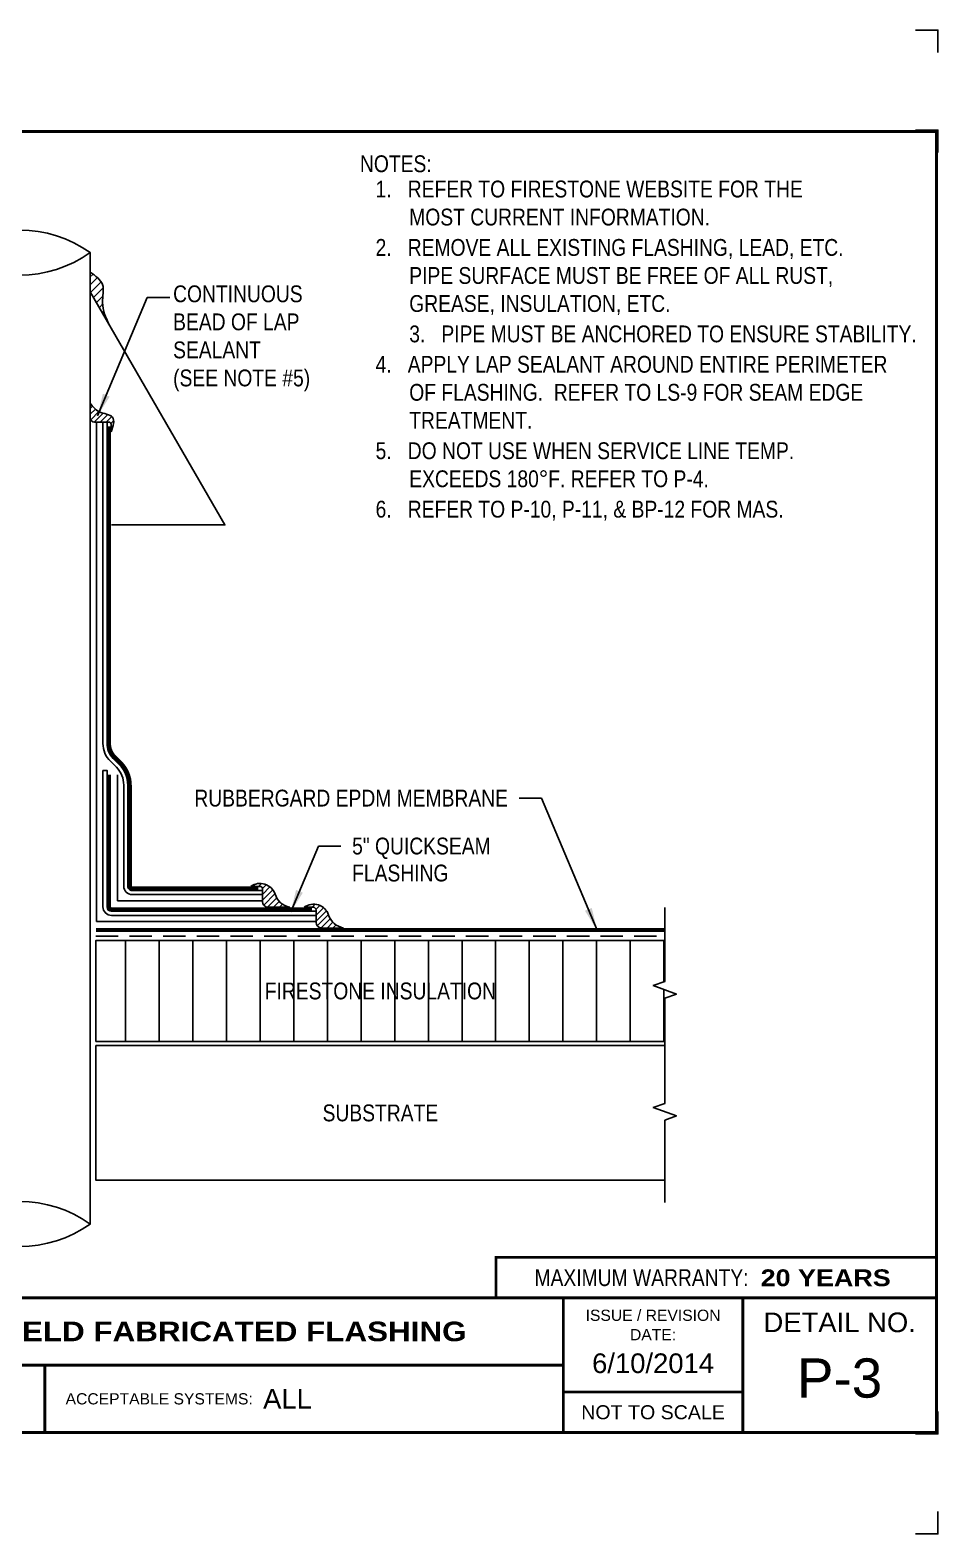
# Model space of a CAD drawing. Header units: inches. Extents: x 143.4 to 163.5, y -266 to -249.2.
# Drawn here: x 153.36 to 163.48, y -265.98 to -249.21 of the extents above; entities that cross this region are included whole.
import ezdxf
from ezdxf.enums import TextEntityAlignment as Align

# ---------------------------------------------------------------- set-up
doc = ezdxf.new("R2010")
doc.units = ezdxf.units.IN
doc.header["$MEASUREMENT"] = 0
doc.linetypes.add('HIDDEN', pattern=[0.375, 0.25, -0.125])
doc.layers.get('0').update_dxf_attribs({"linetype": 'CONTINUOUS'})
doc.layers.get('DEFPOINTS').update_dxf_attribs({"linetype": 'CONTINUOUS'})
for name, color, linetype in [('FSBP-ACCESSORY-OTHER', 7, 'CONTINUOUS'), ('FSBP-ADHESIVE', 1, 'HIDDEN'), ('FSBP-ANNO-NOTE', 7, 'CONTINUOUS'), ('FSBP-INSULATION', 7, 'CONTINUOUS'), ('FSBP-MEMBRANE', 7, 'CONTINUOUS'), ('FSBP-OTHER', 7, 'CONTINUOUS'), ('FSBP-SEALANTS', 1, 'CONTINUOUS'), ('FSBP-SUBSTRATE-GENERIC', 9, 'CONTINUOUS'), ('FSBP-TTLB', 7, 'CONTINUOUS'), ('FSBP-TTLB-BORDER', 7, 'CONTINUOUS'), ('FSBP-TTLB-TEXT', 7, 'CONTINUOUS')]:
    doc.layers.add(name, color=color, linetype=linetype)
doc.styles.add('FSBP_ARIAL', font='arial.ttf')
doc.styles.add('FSBP_ARIAL_BOLD', font='')
doc.styles.add('FSBP_ARIAL_NAR', font='ARIALN.TTF')
doc.styles.get('FSBP_ARIAL_BOLD').set_extended_font_data('Arial Black')
doc.linetypes.add('ZIGZAG', pattern='A,0.0001,-0.2,[131,ltypeshp.shx,S=0.2,R=0,X=-0.2,Y=0],-0.4,[131,ltypeshp.shx,S=0.2,R=180,X=0.2,Y=0],-0.2', length=0.8001)
doc.dimstyles.new('FSBP-LEADER', dxfattribs={"dimtxt": 0.1875, "dimasz": 0.25, "dimexe": 0.0625, "dimexo": 0.125, "dimgap": 0.125, "dimtad": 0, "dimtih": 1, "dimtoh": 1, "dimdec": 4, "dimzin": 0, "dimdsep": 46, "dimlunit": 4, "dimtxsty": 'FSBP_ARIAL_NAR', "dimcen": 0.09375, "dimclrd": 256, "dimclre": 256, "dimclrt": 256, "dimadec": 0, "dimazin": 0, "dimtfac": 1, "dimtdec": 4, "dimtofl": 0, "dimtmove": 0, "dimatfit": 3, "dimfxl": 1, "dimtolj": 1, "dimtzin": 0, "dimlwd": -1, "dimlwe": -1, "dimarcsym": 0})

# ---------------------------------------------------------------- blocks, each defined once
blk = doc.blocks.new('TTLB-EPDM_1')
at = {"layer": 'DEFPOINTS', "linetype": 'Continuous', "ltscale": 1.75}
for points in [[(20.01562500000003, 13.88083333333333), (20.01562500000003, 14.13083333333333), (19.76562500000003, 14.13083333333333)], [(20.01562500000003, -2.380833333333342), (20.01562500000003, -2.630833333333342), (19.76562500000003, -2.630833333333342)]]:
    blk.add_lwpolyline(points, dxfattribs=at)
at = {"layer": 'DEFPOINTS', "color": 1}
for points in [[(20.015625, 12.765625), (20.015625, 13.015625), (19.765625, 13.015625)], [(20.015625, -1.265625), (20.015625, -1.515625), (19.765625, -1.515625)]]:
    blk.add_lwpolyline(points, dxfattribs=at)
at = {"layer": 'FSBP-TTLB', "const_width": 0.03125}
blk.add_lwpolyline([(15.09028770518938, 0), (20, 0), (20, 0.4512598240669945), (15.09028770518938, 0.4512598240669945)], close=True, dxfattribs=at)
for points in [[(0, 0), (0, -1.5), (20, -1.5), (20, 0), (0, 0)], [(15.84028770518938, 0), (15.84028770518938, -1.5)], [(17.84110496735593, 0), (17.84110496735593, -1.5)], [(20, 0), (20, -1.5)], [(4.825208527206769, -0.75), (15.84028770518938, -0.75)], [(15.84028770518938, -1.048740175933006), (17.84110496735593, -1.048740175933006)]]:
    blk.add_lwpolyline(points, dxfattribs=at)
at = {"layer": 'FSBP-TTLB-BORDER', "const_width": 0.03125}
blk.add_lwpolyline([(20, 0), (20, 13), (0, 13), (0, 0)], dxfattribs=at)
at = {"layer": 'FSBP-TTLB-TEXT', "const_width": 0.03125}
blk.add_lwpolyline([(10.06152282927678, -0.75), (10.06152282927678, -1.5)], dxfattribs=at)
at = {"layer": 'FSBP-TTLB-TEXT', "style": 'FSBP_ARIAL_NAR'}
blk.add_text('MAXIMUM WARRANTY:', height=0.1875, dxfattribs=at).set_placement((17.90516569312837, 0.2256299120335257), align=Align.MIDDLE_RIGHT)
at = {"layer": 'FSBP-TTLB-TEXT', "style": 'FSBP_ARIAL'}
for s, height, p in [('ISSUE / REVISION', 0.125, (16.84069633627263, -0.1938496373466023)), ('DETAIL NO.', 0.21875, (18.92055248367797, -0.2724398367368792)), ('DATE:', 0.125, (16.84069633627263, -0.409973105348854)), ('NOT TO SCALE', 0.15625, (16.84069633627263, -1.274370087966503))]:
    blk.add_text(s, height=height, dxfattribs=at).set_placement(p, align=Align.MIDDLE_CENTER)
blk.add_text('ACCEPTABLE SYSTEMS:', height=0.125, dxfattribs=at).set_placement((10.29281281591562, -1.125), align=Align.MIDDLE_LEFT)
at = {"layer": 'FSBP-TTLB-TEXT'}
for tag, height, style, p in [('MAXIMUM_WARRANTY', 0.1875, 'FSBP_ARIAL_BOLD', (18.03987100774941, 0.2240244307510579)), ('ACCPT_SYSTEMS', 0.21875, 'FSBP_ARIAL', (12.49438170418193, -1.125))]:
    blk.add_attdef(tag, text='', height=height, dxfattribs=dict(at, style=style)).set_placement(p, align=Align.MIDDLE_LEFT)
for tag, height, style, p in [('DETAIL_DESCP_LINE_1', 0.21875, 'FSBP_ARIAL_BOLD', (10.33118450231211, -0.3736318192489421)), ('ISSUE_REV_DATE', 0.21875, 'FSBP_ARIAL', (16.84069633627263, -0.7282559425942452)), ('DETAIL_NUMBER', 0.4375, 'FSBP_ARIAL', (18.91941590748775, -0.8931630692489421))]:
    blk.add_attdef(tag, text='', height=height, dxfattribs=dict(at, style=style)).set_placement(p, align=Align.MIDDLE_CENTER)

msp = doc.modelspace()

# ---------------------------------------------------------------- hatches: boundary and pattern name
at = {"layer": 'FSBP-INSULATION'}
h = msp.add_hatch(dxfattribs=at)
h.set_pattern_fill('LINE', color=256, scale=3, angle=90, style=0)
h.set_pattern_definition([(90, (0.6737782158910477, -109.3965854500067), (-0.375, 2.296136913416957e-17), [])])
h.paths.add_polyline_path([(154.0931062743547, -259.3617760655524), (154.0931062743547, -260.4867760655523), (160.4351198813544, -260.4867760655524), (160.4351198813544, -259.911444690334), (160.3063318773175, -259.8645696903341), (160.4351198813544, -259.8176946903341), (160.4351198813544, -259.3617760655524)])
h.paths.add_polyline_path([(155.9267686883593, -260.0697292545019), (158.6014574673497, -260.0697292545019), (158.6014574673497, -259.7786949775578), (155.9267686883593, -259.7786949775578)], flags=24)
at = {"layer": 'FSBP-SEALANTS', "linetype": 'Continuous'}
h = msp.add_hatch(dxfattribs=at)
h.set_pattern_fill('ANSI31', color=256, scale=0.5, style=0)
h.set_pattern_definition([(45, (24.38577393329274, -252.4754986089274), (-0.04419417382415922, 0.04419417382415922), [])])
edge = h.paths.add_edge_path()
edge.add_spline(control_points=[(154.240975948994, -252.4952737676784), (154.2045348301576, -252.4172478640847), (154.1391366226391, -252.2772204884714), (154.2079928468793, -252.0372883182429), (154.0889407177057, -251.9538019670256), (154.0306062743546, -251.9128944262747)], knot_values=[0, 0, 0, 0, 0.2538933429720815, 0.4556437909020916, 0.6494752901827073, 0.6494752901827073, 0.6494752901827073, 0.6494752901827073], degree=3, periodic=0)
edge.add_line((154.0306062743546, -251.9128944262747), (154.0306062743546, -252.1309028028313))
edge.add_line((154.0306062743547, -252.1309028028312), (154.2409759489938, -252.4952737676781))
at = {"layer": 'FSBP-SEALANTS'}
h = msp.add_hatch(dxfattribs=at)
h.set_pattern_fill('ANSI31', color=256, scale=0.375, style=0)
h.set_pattern_definition([(45, (-37.22793370061504, -122.4473471470603), (-0.03314563036811941, 0.03314563036811942), [])])
edge = h.paths.add_edge_path()
edge.add_arc((154.2395171368619, -253.6079382584676), 0.0234375, -6.95195012667682e-11, 90, ccw=False)
edge.add_line((154.2629546368619, -253.6079382584676), (154.2629546368618, -253.69237295474))
edge.add_spline(control_points=[(154.2629546368618, -253.6923729547399), (154.2842739095383, -253.6284491655074), (154.3273726746362, -253.4992216623889), (154.118434681109, -253.4905905564989), (154.0576835855969, -253.4101079655165), (154.0306062743546, -253.3742361487657)], knot_values=[0, 0, 0, 0, 0.1625501088452237, 0.3286091915057652, 0.4621383912472931, 0.4621383912472931, 0.4621383912472931, 0.4621383912472931], degree=3, periodic=0)
edge.add_line((154.0306062743546, -253.3742361487656), (154.0306062743546, -253.5376257584676))
edge.add_arc((154.0774812743546, -253.5376257584676), 0.04687499999999112, 180, 270)
edge.add_line((154.0774812743546, -253.5845007584676), (154.2395171368619, -253.5845007584676))
h = msp.add_hatch(dxfattribs=at)
h.set_pattern_fill('ANSI31', color=256, scale=0.375, angle=90, style=0)
h.set_pattern_definition([(45.00000000000001, (304.323383452288, 0.2315625000001091), (0.03314563036811942, -0.03314563036811941), [])])
edge = h.paths.add_edge_path()
edge.add_line((155.8192736619108, -258.7594097474873), (155.9196034394224, -258.7594097474873))
edge.add_arc((155.9196034394224, -258.7906597474873), 0.03125, 0, 90, ccw=False)
edge.add_line((155.9508534394224, -258.7906597474873), (155.9508534394224, -258.928809294193))
edge.add_arc((156.0133534394224, -258.928809294193), 0.0625, 180, 269.9999999999739)
edge.add_line((156.0133534394223, -258.991309294193), (156.2527812637441, -258.991309294193))
edge.add_arc((156.297073364225, -258.777900028583), 0.2179571169134691, 198.3209261632311, 258.27498800907983, ccw=False)
edge.add_arc((155.9229663782608, -258.9017756829694), 0.1761256341641532, 18.32092616322247, 126.067851121981)
h = msp.add_hatch(dxfattribs=at)
h.set_pattern_fill('ANSI31', color=256, scale=0.375, angle=90, style=0)
h.set_pattern_definition([(45.00000000000001, (304.9205875487096, 0), (0.03314563036811942, -0.03314563036811941), [])])
edge = h.paths.add_edge_path()
edge.add_line((156.4164777583324, -258.9909722474874), (156.516807535844, -258.9909722474874))
edge.add_arc((156.516807535844, -259.0222222474874), 0.03125, 0, 90, ccw=False)
edge.add_line((156.548057535844, -259.0222222474874), (156.548057535844, -259.1603717941931))
edge.add_arc((156.610557535844, -259.1603717941931), 0.06249999999997158, 180, 270)
edge.add_line((156.610557535844, -259.2228717941931), (156.8499853601657, -259.2228717941931))
edge.add_arc((156.8942774606467, -259.0094625285831), 0.2179571169134691, 198.3209261632311, 258.27498800907983, ccw=False)
edge.add_arc((156.5201704746824, -259.1333381829695), 0.1761256341641802, 18.32092616321956, 126.0678511219735)

# ---------------------------------------------------------------- linework, layer by layer
at = {"layer": 'FSBP-ACCESSORY-OTHER', "linetype": 'Continuous'}
msp.add_lwpolyline([(154.0306062743546, -252.1309028028312), (155.5306062743547, -254.7289790141846), (154.2659635312788, -254.7289790141846)], dxfattribs=at)
at = {"layer": 'FSBP-ADHESIVE', "linetype": 'ZIGZAG', "ltscale": 0.17}
for p, q in [((154.1009187743543, -253.5845007584676), (154.1009187743547, -259.1517760655523)), ((154.3336659394221, -257.5139635655522), (154.3336659394221, -258.9202135655522)), ((155.9508534394221, -258.9202135655522), (154.3336659394221, -258.9202135655522)), ((156.5480575358437, -259.1517760655523), (154.1009187743547, -259.1517760655523))]:
    msp.add_line(p, q, dxfattribs=at)
at = {"layer": 'FSBP-ADHESIVE', "linetype": 'HIDDEN'}
msp.add_line((154.0931062743547, -259.3149010655524), (160.4351198813544, -259.3149010655524), dxfattribs=at)
at = {"layer": 'FSBP-INSULATION'}
msp.add_lwpolyline([(160.4351198813544, -258.9955260655523), (160.4351198813544, -259.8176946903341), (160.3063318773175, -259.8645696903341), (160.5639078853914, -259.9583196903341), (160.4351198813544, -260.0051946903341), (160.4351198813544, -260.4867760655524), (154.0931062743547, -260.4867760655524), (154.0931062743547, -259.3617760655524), (160.4351198813544, -259.3617760655524)], dxfattribs=at)
at = {"layer": 'FSBP-MEMBRANE'}
for points in [[(154.2174159394221, -253.5845007584676), (154.217415939422, -257.1659035011348, 0.1989123673796621), (154.2866119623667, -257.3329574781901), (154.3534220267842, -257.3997675426076, -0.198912367379621), (154.4489784394221, -257.6304611299697), (154.4489784394221, -258.7561510655522, 0.4142135623730746), (154.4977284394221, -258.8049010655523), (155.9508534394221, -258.8049010655523), (155.9508534394221, -258.8499010655522), (154.4977284394221, -258.8499010655522, -0.414213562373095), (154.4039784394221, -258.7561510655522), (154.4039784394221, -257.6304611299697, 0.1989123673796188), (154.3216022216308, -257.431587347761), (154.2547921572134, -257.3647772833435, -0.1989123673796393), (154.1724159394221, -257.1659035011348), (154.1724159394221, -253.5845007584676)], [(154.1724159394221, -257.4670885655523), (154.2174159394221, -257.4670885655523), (154.217415939422, -258.9877135655523, 0.4142135623730746), (154.2661659394221, -259.0364635655524), (156.5480575358437, -259.0364635655524), (156.5480575358437, -259.0814635655523), (154.2661659394221, -259.0814635655523, -0.414213562373095), (154.1724159394221, -258.9877135655523)]]:
    msp.add_lwpolyline(points, format="xyb", close=True, dxfattribs=at)
at = {"layer": 'FSBP-MEMBRANE', "const_width": 0.045}
for points in [[(155.9039784394221, -258.7824010655522), (154.4977284394221, -258.7824010655522, -0.4142135623735517), (154.4714784394221, -258.7561510655522), (154.4714784394221, -257.6304611299697, 0.1989123673796282), (154.3693319293609, -257.3838576400309), (154.3025218649435, -257.3170475756135, -0.1989123673796614), (154.2399159394221, -257.1659035011348), (154.2399159394221, -253.6313757584676)], [(156.5011825358437, -259.0139635655523), (154.2661659394221, -259.0139635655523, -0.4142135623735517), (154.2399159394221, -258.9877135655523), (154.2399159394221, -257.5139635655523)]]:
    msp.add_lwpolyline(points, format="xyb", dxfattribs=at)
msp.add_lwpolyline([(154.0931062743547, -259.2455260655523), (160.4351198813544, -259.2455260655523)], dxfattribs=at)
at = {"layer": 'FSBP-OTHER', "linetype": 'Continuous'}
for points in [[(150.8899812743546, -251.9128944262747), (150.8899812743547, -251.694886049718, -0.3189885327129207), (152.4602937743547, -251.694886049718, 0.3189885327129277), (154.0306062743546, -251.694886049718), (154.0306062743547, -262.5218182428735, 0.3189885327129928), (152.4602937743548, -262.5218182428735, -0.3189885327129792), (150.8899812743547, -262.5218182428735), (150.8899812743547, -254.7289790141846)], [(152.4602937743547, -262.5218182428733, 0.318988532713004), (154.0306062743546, -262.5218182428735)]]:
    msp.add_lwpolyline(points, format="xyb", dxfattribs=at)
msp.add_arc((153.2454500243546, -252.8003547997179), 1.35592459013773, 54.61582694325619, 125.3841730567448, dxfattribs=at)
at = {"layer": 'FSBP-SEALANTS'}
msp.add_lwpolyline([(154.2629546368618, -253.6923729547399), (154.2629546368619, -253.6079382584676, 0.414213562373095), (154.2395171368619, -253.5845007584676), (154.0774812743546, -253.5845007584676, -0.4142135623730284), (154.0306062743546, -253.5376257584676), (154.0306062743546, -253.3742361487657)], format="xyb", dxfattribs=at)
for points in [[(155.8192736619108, -258.7594097474873), (155.9196034394224, -258.7594097474873, -0.414213562373095), (155.9508534394224, -258.7906597474873), (155.9508534394224, -258.928809294193, 0.4142135623729951), (156.0133534394223, -258.991309294193), (156.2527812637441, -258.991309294193, -0.267734369794827), (156.0901643334314, -258.8464124930641, 0.5081353022056307)], [(156.4164777583324, -258.9909722474874), (156.516807535844, -258.9909722474874, -0.414213562373095), (156.548057535844, -259.0222222474874), (156.548057535844, -259.1603717941931, 0.4142135623729951), (156.610557535844, -259.2228717941931), (156.8499853601657, -259.2228717941931, -0.267734369794827), (156.6873684298531, -259.0779749930642, 0.5081353022056307)]]:
    msp.add_lwpolyline(points, format="xyb", close=True, dxfattribs=at)
at = {"layer": 'FSBP-SEALANTS', "linetype": 'Continuous'}
msp.add_spline([(154.0306062743546, -251.9128944262747), (154.1669571159605, -252.0506590737963), (154.1669571159605, -252.2524095217263), (154.240975948994, -252.4952737676784)], degree=3, dxfattribs=at)
at = {"layer": 'FSBP-SEALANTS'}
msp.add_spline([(154.2629546368618, -253.6923729547399), (154.2800136501326, -253.5307204634142), (154.126677087142, -253.4669747389749), (154.0306062743546, -253.3742361487657)], degree=3, dxfattribs=at)
at = {"layer": 'FSBP-SUBSTRATE-GENERIC'}
for points in [[(160.4351198813544, -262.0336510655524), (154.0931062743547, -262.0336510655524), (154.0931062743547, -260.5336510655524), (160.4351198813544, -260.5336510655524)], [(160.4351198813544, -262.2836510655524), (160.4351198813544, -261.3645696903341), (160.5639078853914, -261.3176946903341), (160.3063318773175, -261.2239446903341), (160.4351198813544, -261.1770696903341), (160.4351198813544, -260.4867760655524)]]:
    msp.add_lwpolyline(points, dxfattribs=at)

# ---------------------------------------------------------------- block references
msp.add_blockref('TTLB-EPDM_1', (143.4627011304555, -263.3453146094643)).add_auto_attribs({'DETAIL_DESCP_LINE_1': 'PENETRATION WITH FIELD FABRICATED FLASHING', 'ACCPT_SYSTEMS': 'ALL', 'ISSUE_REV_DATE': '6/10/2014', 'DETAIL_NUMBER': 'P-3', 'MAXIMUM_WARRANTY': '20 YEARS'})

# ---------------------------------------------------------------- texts
at = {"layer": 'FSBP-ANNO-NOTE', "style": 'FSBP_ARIAL_NAR'}
for s, p in [('NOTES:', (157.0365693055473, -250.7043150973518)), ('5" QUICKSEAM', (156.9491340705429, -258.3089941564506)), ('FLASHING', (156.9491340705429, -258.6097754064506))]:
    msp.add_text(s, height=0.1875, dxfattribs=at).set_placement(p, align=Align.MIDDLE_LEFT)
msp.add_text('RUBBERGARD EPDM MEMBRANE', height=0.1875, dxfattribs=at).set_placement((158.6862922923144, -257.7749248311396), align=Align.MIDDLE_RIGHT)
for s, p in [('FIRESTONE INSULATION', (157.2641130778545, -259.9242760655524)), ('SUBSTRATE', (157.2641130778545, -261.2836510655524))]:
    msp.add_text(s, height=0.1875, dxfattribs=at).set_placement(p, align=Align.MIDDLE_CENTER)
at = {"layer": 'FSBP-ANNO-NOTE', "char_height": 0.1875, "attachment_point": 1, "style": 'FSBP_ARIAL_NAR'}
for s, width, gutter_width, heights, insert in [('\\pi-0.375,l0.375,t0.1875,0.375;1.   REFER TO FIRESTONE WEBSITE FOR THE                MOST CURRENT INFORMATION.\\P{\\H0.083333x;\\P\\pt0.375;}2.   REMOVE ALL EXISTING FLASHING, LEAD, ETC.\\P\\pi0;PIPE SURFACE MUST BE FREE OF ALL RUST, GREASE, INSULATION, ETC.\\P{\\H0.083333x;\\P\\pl0,tz;}3.   PIPE MUST BE ANCHORED TO ENSURE STABILITY.\\P\\pi-0.375,l0.375,t0.375;{\\H0.083333x;\\P}4.   APPLY LAP SEALANT AROUND ENTIRE PERIMETER OF FLASHING.  REFER TO LS-9 FOR SEAM EDGE TREATMENT.\\P{\\H0.083333x;\\P}5.   DO NOT USE WHEN SERVICE LINE TEMP. EXCEEDS 180°F. REFER TO P-4.\\P{\\H0.083333x;\\P}6.   REFER TO P-10, P-11, & BP-12 FOR MAS.', 5.725847310714016, 23.08110225731588, [4.996641875261078], (157.2107876290229, -250.8922063638434)), ('CONTINUOUS BEAD OF LAP\\PSEALANT\\P(SEE NOTE #5)', 1.870515289105242, 5, [1.67625157041363], (154.9539849352477, -252.0603597294175))]:
    msp.add_mtext_dynamic_manual_height_columns(s, width=width, gutter_width=gutter_width, heights=heights, dxfattribs=dict(at, insert=insert))

# ---------------------------------------------------------------- leaders
at = {"layer": 'FSBP-ANNO-NOTE'}
for points in [[(154.112531229849, -253.5141454469248), (154.6665273060274, -252.195650130126), (154.9165273060274, -252.195650130126)], [(159.6791991616887, -259.2455260655523), (159.0612922923144, -257.7749248311396), (158.8112922923144, -257.7749248311396)], [(156.2653637849634, -259.0438588838538), (156.5741340705429, -258.3089941564506), (156.8241340705429, -258.3089941564506)]]:
    msp.add_leader(points, dimstyle='FSBP-LEADER', dxfattribs=at)

doc.saveas('drawing.dxf')
